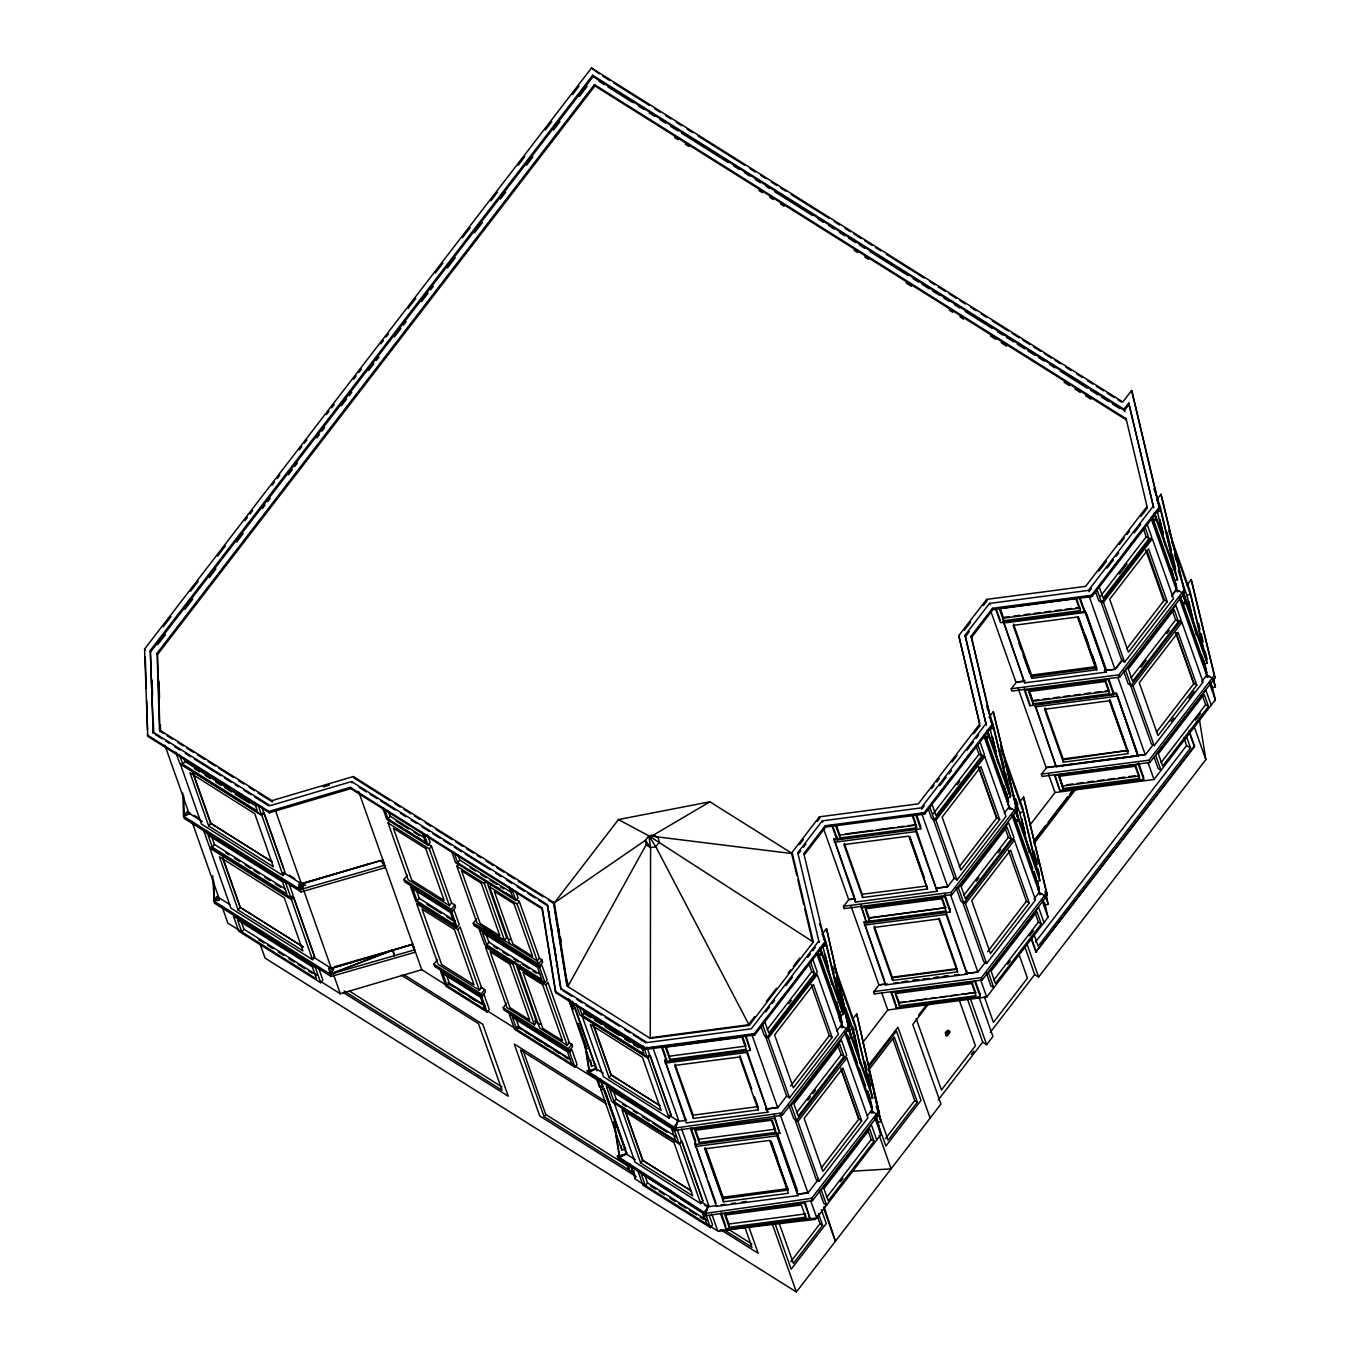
<?xml version="1.0" encoding="UTF-8"?>
<svg xmlns="http://www.w3.org/2000/svg" width="1360" height="1360" viewBox="0 0 1360 1360"><rect width="100%" height="100%" fill="white"/><g stroke="black" fill="none" stroke-linecap="round" stroke-linejoin="round"><path stroke-width="1.5" d="M650.267 1038.394L650.573 847.62L648.856 835.839L618.443 819.553L554.353 902.87L567.817 986.578L646.136 844.832L645.405 840.327L648.856 835.839L653.786 834.887L709.92 801.805L792.387 853.621L813.331 942.038L749.258 1025.355L650.267 1038.394L566.95 986.017L553.486 902.309L353.345 776.526L271.949 800.632L159.477 729.946L157.097 653.191L594.422 84.592L1125.757 418.506L1126.216 419.832L1125.757 418.506M369.257 863.77L301.427 883.864L297.874 888.08L300.288 889.593L384.387 865.368L385.203 867.68L301.104 891.905L300.288 889.593L301.427 883.864L275.213 809.863M675.614 1128.188L587.027 1070.643L587.826 1072.904L676.413 1130.466L675.614 1128.188L677.858 1119.688M676.413 1130.466L675.172 1128.035M706.622 1215.789L705.823 1213.511L708.067 1205.011M675.393 1128.052L677.892 1120.793L669.001 1115.132M705.602 1213.375L708.305 1206.524L700.995 1201.594M595.459 1064.2L596.003 1068.79L589.186 1071.952M946.101 1033.447L947.546 1031.577L947.121 1033.345M190.519 813.059L183.549 816.017M299.812 884.629L380.749 860.438L384.166 865.436L382.721 860.115M803.828 853.57L825.248 943.313L754.732 1035.011L645.881 1049.359L555.866 992.783L542.419 909.075L350.795 788.647L269.399 812.753L147.73 736.287L144.585 649.06L591.498 68L1122.833 401.914L1131.622 390.49L1132.081 391.816L1159.723 508.453L1091.944 596.564L992.953 609.62L971.533 637.466L992.443 725.934L924.647 814.079L825.724 827.05L804.304 854.896L803.828 853.57L825.248 825.724L924.188 812.753L991.984 724.608L971.074 636.123L992.494 608.277L1091.485 595.238L1159.247 507.127L1131.622 390.49M163.183 626.807L170.969 616.709M190.4 591.447L198.169 581.332M217.6 556.07L225.369 545.972M244.8 520.71L247.384 517.344M249.985 513.961L252.569 510.595M272 485.333L274.601 481.967M277.185 478.601L279.769 475.235M299.217 449.973L301.801 446.59M304.385 443.224L306.986 439.858M326.417 414.596L329.001 411.23M331.602 407.864L334.186 404.498M353.617 379.236L356.201 375.853M358.802 372.487L361.386 369.121M380.817 343.859L383.418 340.493M386.002 337.127L388.586 333.761M408.017 308.482L415.803 298.384M435.234 273.122L443.003 263.007M462.434 237.745L470.203 227.647M490.926 200.702L497.403 192.27M518.126 165.325L524.603 156.91M545.343 129.965L551.82 121.533M572.543 94.588L579.02 86.173M150.314 650.403L153.306 733.261L150.314 650.403L592.671 75.259L1123.989 409.173L1124.941 411.825M150.773 651.729L593.13 76.585L592.671 75.259M157.709 644.64L165.478 634.559M184.875 609.331L192.644 599.233M209.457 577.371L215.917 568.973M236.606 542.062L243.083 533.647M262.48 508.419L265.064 505.053M267.665 501.704L270.249 498.338M288.354 474.793L292.23 469.744M294.814 466.378L297.398 463.012M316.812 437.801L319.396 434.435M321.98 431.069L324.564 427.703M341.377 405.841L346.562 399.109M349.146 395.743L351.73 392.394M368.543 370.532L373.728 363.8M376.312 360.434L378.896 357.068M394.417 336.889L400.877 328.474M403.478 325.125L406.062 321.759M421.583 301.58L428.043 293.165M430.627 289.799L433.211 286.433M447.44 267.937L455.209 257.856M474.606 232.628L482.375 222.53M500.48 198.985L505.648 192.27M526.354 165.359L532.814 156.944M553.503 130.033L559.98 121.635M579.377 96.407L587.146 86.309M163.523 733.516L159.953 731.272L157.556 654.517L594.898 85.918L594.422 84.592M254.32 802.383L257.414 811.087L182.818 764.201L184.926 761.464L183.702 757.962M301.104 891.905L184.365 818.533L183.549 816.221L186.898 811.886L202.351 821.593M212.347 847.246L208.029 835.057L282.54 881.875L286.858 894.064L212.347 847.246L214.455 844.492L211.99 837.522M175.763 752.097L179.792 763.453L261.477 814.793L263.585 812.056L261.596 806.361M240.856 920.533L243.933 929.237L241.825 931.991L237.507 919.802L312.307 966.807L316.625 978.996L227.868 923.1L221.748 905.811M290.921 897.787L285.566 882.623L203.949 831.351L209.321 846.498L290.921 897.787L293.046 895.033L289.017 883.66M182.818 793.101L183.549 816.221L300.288 889.593L303.637 885.241L283.254 872.44M303.229 888.76L302.617 885.717L305.626 885.411L300.22 882.011M422.025 832.201L425.731 842.656L388.042 818.958L390.167 816.221L388.314 810.985M427.89 843.914L431.477 846.175L451.571 902.938L449.463 905.692L408.187 879.75L388.093 823.004L390.218 820.233M320.705 982.719L315.35 967.572L233.41 916.079L238.782 931.226L320.705 982.719L322.83 979.965L318.138 966.705M382.755 807.959L386.767 819.315L428.043 845.257L430.168 842.503L427.482 834.921M403.937 879.597L451.333 909.381L452.149 911.693L404.77 881.909L403.937 879.597L407.337 875.177M449.446 905.692L429.352 848.929L431.477 846.175M417.112 901.068L412.794 888.879L450.483 912.56L454.801 924.766L417.112 901.068L419.237 898.314L416.16 889.61M509.082 886.992L512.788 897.447L457.691 862.818L459.816 860.064L457.963 854.845M504.509 940.355L484.381 883.524L486.506 880.753L506.634 937.601L504.509 940.355L477.003 923.066L456.875 866.235L459 863.464M451.333 909.381L454.733 904.961L451.554 902.955M453.866 909.466L459.238 924.613L457.113 927.367L451.758 912.22L455.549 907.273L454.733 904.961M512.397 897.022L519.282 901.357L539.41 958.188L541.858 959.786L542.674 962.081L539.274 966.501L537.285 960.959L509.762 943.653L489.634 886.822L491.759 884.051M457.963 929.713L460.088 926.959L481.525 987.496L479.4 990.267L438.141 964.325L416.687 903.788L457.963 929.713L479.4 990.267M481.168 987.326L484.687 989.536L485.503 991.848L482.103 996.268L434.707 966.484L433.891 964.172L437.291 959.752M476.646 918.799L473.246 923.219L474.062 925.531L539.274 966.501M446.182 974.355L449.259 983.059L447.151 985.813L442.833 973.624L480.505 997.305L484.823 1009.494L421.736 969.68L358.598 791.35M451.571 851.292L455.6 862.648L515.933 900.575L518.058 897.821L516.035 892.126M539.41 958.188L537.285 960.959L517.157 904.111L519.282 901.357M486.778 944.928L482.46 932.739L537.557 967.351L541.858 979.54L486.778 944.928L488.886 942.174L485.809 933.47M515.831 963.543L536.554 1022.057L534.429 1024.828L506.906 1007.539L485.503 947.07L487.628 944.299M482.103 996.268L481.287 993.956L484.687 989.536M481.78 996.948L483.905 994.194L489.26 1009.341L487.152 1012.095L445.876 986.17L440.504 971.023L481.78 996.948L487.152 1012.095M534.429 1024.828L513.009 964.359L515.134 961.588M567.188 1045.415L545.785 984.946L547.91 982.192L569.313 1042.644L567.188 1045.415L539.682 1028.126L518.262 967.657L520.387 964.886M568.242 1042.032L571.761 1044.242L572.577 1046.554L569.194 1050.974L503.982 1010.004L503.166 1007.692L506.566 1003.272M541.858 959.786L538.458 964.189L473.246 923.219L509.762 943.653M539.648 967.521L541.756 964.767L547.128 979.914L545.003 982.668L484.67 944.758L479.315 929.611L539.648 967.521L545.003 982.668M596.87 1079.738L516.732 1029.52L518.857 1026.766L515.763 1018.062M640.849 1045.296L643.943 1054L582.335 1015.291L584.443 1012.554L583.219 1009.052M569.194 1050.974L568.378 1048.662L571.761 1044.242M569.602 1052.13L571.727 1049.376L577.082 1064.523L574.974 1067.277L514.641 1029.367L509.269 1014.203L569.602 1052.13L574.974 1067.277M633.692 1172.966L544.085 1116.645L545.751 1114.486L522.835 1049.784M1123.989 409.173L1128.715 403.036L1153.637 507.586L1128.715 403.036M1129.174 404.362L1124.465 410.499L593.13 76.585M1146.922 506.634L1085.62 586.347L986.612 599.403L958.749 635.647L979.659 724.115L918.323 803.862L819.383 816.833L791.503 853.077L796.875 875.687M799.578 844.526L803.386 839.579M817.309 821.457L819.859 818.159L819.383 816.833M964.291 630.377L970.615 622.149M983.28 605.676L987.088 600.729L986.612 599.403M152.847 731.935L270.147 805.664L351.543 781.558L547.213 904.536L560.66 988.244L647.088 1042.559L751.247 1028.823L818.703 941.12L819.179 942.446L797.759 852.703L822.239 820.879L921.179 807.891L985.898 723.741L964.988 635.273L989.468 603.432L1088.476 590.376L1153.178 506.26M800.802 850.68L798.218 854.029L797.759 852.703M803.369 847.331L805.953 843.982M985.898 723.741L986.374 725.067L965.464 636.599L969.323 631.567M575.909 1003.561L579.921 1014.934L647.394 1057.332L649.502 1054.595L646.833 1046.996M614.125 1101.872L609.807 1089.683L671.415 1128.409L675.733 1140.598L614.125 1101.872L616.25 1099.118L613.768 1092.165M754.8 1016.464L748.391 1024.794L649.4 1037.85M766.326 1001.47L776.577 988.142M788.12 973.148L790.67 969.816M793.237 966.484L799.646 958.154M931.566 788.579L934.116 785.247M936.683 781.932L939.233 778.6M952.017 761.991L957.117 755.344M973.743 733.754L980.135 725.441M1098.863 571.064L1106.513 561.102M1119.297 544.493L1124.397 537.863M1126.964 534.531L1129.514 531.216M1141.006 516.273L1147.398 507.96L1125.978 418.217M672.86 1128.375L678.181 1121.439L686.562 1120.249M822.239 934.15L826.506 928.591L849.235 1028.211L782.255 1115.302L673.319 1130.721L672.503 1128.409L781.439 1112.99L848.419 1025.899L826.506 928.591M989.128 717.145L993.293 711.739L1017.178 809.863L951.966 894.659L844.169 908.582L843.353 906.27L951.15 892.347L1016.362 807.568L993.293 711.739M1011.398 688.738L1016.583 682.006L1024.964 680.918M1156.833 499.664L1160.998 494.258L1184.866 592.382L1119.654 677.161L1011.874 691.101L1011.058 688.789L1118.838 674.849L1184.05 590.07L1160.998 494.258M765.714 1011.959L769.539 1006.995M772.072 1003.68L774.622 1000.365M786.08 985.473L792.438 977.194M807.721 957.338L810.271 954.023M812.804 950.725L815.354 947.41M921.638 809.217L924.239 805.851M939.76 785.655L946.237 777.24M948.821 773.874L951.422 770.508M966.943 750.312L973.42 741.897M976.004 738.531L978.605 735.165M1088.935 591.702L1091.519 588.336M1107.057 568.157L1113.517 559.742M1116.118 556.376L1118.702 553.01M1134.223 532.831L1140.7 524.416M147.254 734.961L268.94 811.427L350.336 787.321L541.943 907.749L555.39 991.457L645.405 1048.016L754.256 1033.685L824.789 941.987L825.248 943.313M767.023 1017.535L764.473 1020.833L768.791 1033.022L814.606 973.471L810.288 961.282M777.206 1004.292L786.114 992.715M795.022 981.138L806.463 966.246M939.335 793.492L941.885 790.194M944.418 786.879L953.326 775.302M962.234 763.725L972.417 750.482M1107.822 574.43L1119.28 559.538M1125.638 551.276L1138.371 534.718M644.419 1174.156L647.513 1182.86L645.388 1185.614L641.07 1173.425L702.678 1212.151L706.996 1224.34M679.184 1143.913L673.812 1128.766L606.356 1086.368L611.711 1101.515L679.184 1143.913L681.309 1141.159L677.28 1129.803M767.227 1029.588L811.75 971.669L808.673 962.965M933.164 813.824L978.979 754.256L975.885 745.552M1100.393 596.411L1146.191 536.86L1143.114 528.139M788.732 1003.765L791.299 1000.433M957.236 784.686L959.803 781.337M1119.314 573.971L1127.032 563.924M977.5 743.869L981.818 756.058L936.02 815.609L931.702 803.42M1144.729 526.456L1149.047 538.645L1103.232 598.196L1098.914 586.007M928.166 808.673L931.515 818.142L934.354 819.927L984.521 754.698L979.829 741.438M1095.378 591.26L1098.727 600.729L1101.583 602.514L1151.75 537.285L1147.058 524.025M790.483 1086.096L829.311 1035.623L811.274 984.691M959.327 866.575L996.863 817.768L978.826 766.853M1126.862 648.737L1164.415 599.913L1147.075 550.953M765.527 1109.267L777.733 1107.669L786.658 1096.058L765.476 1036.252M836.723 1030.965L841.806 1024.352L836.791 1003.289M981.971 754.936L984.81 756.721L1005.958 816.425L957.066 880.005L935.884 820.199L933.028 818.397L954.21 878.203L947.665 886.72L937.142 888.114L947.716 886.72L921.57 813.076M1004.275 813.127L1009.001 806.973L1004.003 785.893L1006.876 798.065L1010.344 797.164L993.055 724.217L986.714 706.299M1104.422 670.599L1114.996 669.307L1121.762 660.365L1100.597 600.559L1103.436 602.344L1124.618 662.15L1173.51 598.587L1152.362 538.866L1103.436 602.344M1171.776 595.34L1176.264 589.492L1150.9 517.837M832.15 1037.408L793.339 1087.881L774.588 1034.926L813.433 984.521L832.15 1037.408L829.311 1035.623M999.702 819.553L960.891 870.026L942.14 817.071L980.985 766.683L999.702 819.553L996.863 817.768M1123.02 659.277L1115.37 669.239L1104.541 670.633M1167.254 601.715L1128.443 652.188L1109.692 599.233L1148.537 548.828L1167.254 601.715L1164.415 599.913M1171.538 596.207L1176.706 589.492L1181.959 592.79L1185.393 602.106L1181.925 602.99L1180.497 596.921M789.514 1097.843L838.406 1034.28L817.258 974.576L768.332 1038.037L789.514 1097.843L786.658 1096.058M703.069 1213.698L708.39 1206.762L716.771 1205.572M852.448 1019.473L856.715 1013.914L879.461 1113.534L812.464 1200.625L703.528 1216.044L702.712 1213.749L811.648 1198.313L878.628 1111.222L856.715 1013.914M1019.354 802.468L1023.519 797.062L1047.387 895.186L982.175 979.982L874.395 993.905L873.579 991.593L981.359 977.67L1046.571 892.891L1023.519 797.062M1041.624 774.061L1046.809 767.329L1145.579 754.562L1153.246 744.6M1187.042 584.987L1191.207 579.581L1215.092 677.705L1149.88 762.484L1042.083 776.424L1041.267 774.112L1149.064 760.189L1214.276 675.393L1191.207 579.581M796.637 1112.65L841.177 1054.748L837.471 1044.31M963.849 895.237L1008.389 837.335L1004.7 826.897M1131.078 677.824L1175.618 619.922L1171.912 609.484M807.857 1100.223L810.424 1096.874M813.008 1093.542L815.575 1090.193M976.361 881.144L978.945 877.795M998.24 852.703L1000.807 849.371M1141.006 667.08L1146.157 660.382M1166.744 633.624L1169.311 630.275M651.831 1179.035L637.619 1170.11L642.991 1185.257L710.447 1227.655L712.572 1224.901L709.223 1215.432M1011.245 839.137L965.43 898.688L961.112 886.499L1006.927 826.948L1011.245 839.137L1008.389 837.335M1178.457 621.724L1132.659 681.275L1128.341 669.086L1174.139 609.535L1178.457 621.724L1175.618 619.922M796.552 1120.419L846.719 1055.19L841.364 1040.043L791.197 1105.255L796.552 1120.419L793.713 1118.617L789.021 1105.374M963.781 903.006L1013.948 837.777L1008.576 822.63L958.409 887.842L963.781 903.006L960.925 901.204L956.233 887.961M1130.993 685.593L1181.16 620.364L1175.805 605.217L1125.638 670.429L1130.993 685.593L1128.154 683.791L1123.462 670.548M862.444 1042.933L887.774 1009.987L986.714 997.016L1048.05 917.269L1044.65 902.853M1029.673 825.486L1055.02 792.557L1154.011 779.501L1215.33 699.788L1211.913 685.389M1034.025 840.582L1045.602 825.52M1048.186 822.171L1067.481 797.079M1070.065 793.73L1073.924 788.698M1034.518 840.888L1074.417 789.021M1033.889 843.676L1075.216 789.922M868.989 1064.846L897.94 1027.208L930.121 1118.107M868.87 1066.937L896.461 1031.067L920.992 1100.393L885.887 1146.038L878.169 1124.261M868.785 1069.946L894.234 1036.864L917.371 1102.195L888.114 1140.241L876.197 1106.581M918.612 1015.121L926.177 1005.312M928.013 1004.7L912.781 1024.505L940.933 1104.048L796.382 1292L265.047 958.086L260.117 944.112M821.338 1167.883L858.874 1119.093L840.837 1068.178M987.598 951.728L1026.426 901.255L1008.389 850.323M1156.442 732.207L1193.978 683.4L1175.941 632.485M861.713 1120.878L822.902 1171.351L804.151 1118.413L842.996 1068.008L861.713 1120.878L858.874 1119.093M1029.265 903.04L990.454 953.513L971.703 900.558L1010.548 850.17L1029.265 903.04L1026.426 901.255M1196.817 685.185L1158.006 735.658L1139.255 682.72L1178.1 632.315L1196.817 685.185L1193.978 683.4M797.776 1194.335L807.942 1192.992L818.499 1179.273M867.306 1115.812L872.015 1109.675L867.629 1091.179M985.541 962.081L977.874 972.043L965.243 973.709L977.874 972.043L950.572 894.965M1034.042 899.028L1039.21 892.296L1034.042 871.403L1036.439 881.552L1039.907 880.651L1022.618 807.687L1001.47 747.983L1003.391 756.075M1171.113 721.361L1173.663 718.046M1188.98 698.139L1194.08 691.492M1201.747 681.53L1206.915 674.815L1212.168 678.113L1215.415 686.868L1211.947 687.769L1209.941 682.091L1212.032 687.752M819.077 1181.33L797.895 1121.524L795.039 1119.739L816.221 1179.545L819.077 1181.33L867.969 1117.767L846.821 1058.046L841.177 1054.748M986.629 963.475L965.447 903.669L962.591 901.884L983.773 961.69L986.629 963.475L1035.521 899.912L1014.373 840.208L1011.517 838.406M1154.181 745.637L1132.999 685.831L1130.143 684.046L1151.325 743.852L1154.181 745.637L1203.073 682.057L1181.925 622.353L1179.086 620.568M826.659 1197.429L871.199 1139.527L868.105 1130.806M993.871 980.016L1038.411 922.114L1035.334 913.393M1161.1 762.603L1205.623 704.701L1202.546 695.997M840.446 1181.653L843.03 1178.304M1007.675 964.24L1010.242 960.891M1029.537 935.799L1033.396 930.784M1195.474 720.069L1200.608 713.371M874.038 1141.312L828.24 1200.863L823.922 1188.674L869.72 1129.123L874.038 1141.312L871.199 1139.527M1041.267 923.899L995.452 983.45L991.134 971.261L1036.949 911.71L1041.267 923.899L1038.411 922.114M1208.479 706.486L1162.664 766.037L1158.363 753.848L1204.161 694.297L1208.479 706.486L1205.623 704.701M629.986 1164.075L635.341 1179.171L717.791 1230.987L816.782 1217.948L880.855 1134.648L876.962 1118.192M1035.47 942.038L1186.617 745.518L1183.778 737.528M790.755 1261.74L820.012 1223.711L817.207 1215.789M885.479 1138.592L914.736 1100.546L893.01 1039.176M818.431 1213.477L822.63 1225.36L793.39 1263.389L778.668 1221.824M1186.311 735.998L1190.561 748L1038.122 946.203L1033.872 934.201M1189.014 730.49L1194.675 746.487L1035.895 952L1194.199 746.181L1189.235 732.19M971.244 1054.527L973.777 1051.229M938.264 1099.934L982.702 1042.151L967.215 998.41M990.25 1032.342L1034.688 974.559L1024.828 946.73M982.702 1042.151L986.646 1044.633L992.919 1036.473L978.843 996.693M1034.688 974.559L1038.632 977.041L1205.844 759.628L1199.214 718.386M935.884 820.199L984.81 756.721M1132.999 685.831L1181.925 622.353M965.447 903.669L1014.373 840.208M797.895 1121.524L846.821 1058.046M208.658 825.945L189.975 772.752L254.762 813.705L273.411 866.813L208.658 825.945L210.783 823.208L193.494 773.959M264.775 814.793L285.158 872.797L283.033 875.551L261.97 815.575L264.095 812.821M238.136 910.01L219.453 856.817L284.274 897.77L302.923 950.895L238.136 910.01L240.261 907.256L222.955 858.007M291.465 899.657L293.59 896.903L314.653 956.879L312.528 959.633L230.928 908.14L209.831 848.062L291.465 899.657L312.528 959.633M609.008 1077.562L590.325 1024.369L642.481 1057.332L661.13 1110.457L609.008 1077.562L611.133 1074.808L593.827 1025.559M648.04 1058.182L650.165 1055.428L671.211 1115.387L669.086 1118.158L603.449 1076.729L582.352 1016.651L648.04 1058.182L669.086 1118.158M640.628 1162.987L621.945 1109.811L674.101 1142.774L692.75 1195.882L640.628 1162.987L642.753 1160.25L625.447 1111.001M700.723 1203.6L702.848 1200.846L681.785 1140.87L679.66 1143.607L700.723 1203.6L635.069 1162.171L613.972 1102.093L617.525 1104.337M627.181 1152.889L619.446 1157.513L620.245 1159.791L614.839 1126.029M945.982 1032.631L945.149 1033.277L946.594 1031.407M947.359 1034.025L945.574 1035.436L946.492 1031.56L948.277 1030.132L948.702 1031.373M554.353 902.87L645.405 840.327L650.573 847.62L655.809 846.753L659.209 842.35L658.223 837.675L653.786 834.887M412.233 944.486L415.157 952.238L331.058 976.48L214.319 903.108L212.704 875.738M596.173 1068.365L589.237 1072.19L584.834 1044.718M619.412 1157.275L626.212 1154.113L625.345 1147.551M183.566 816.221L189.754 813.671M392.751 949.926L394.332 955.706L392.751 949.926L330.242 974.168L327.828 972.655M331.058 976.48L330.242 974.168L331.364 968.422L412.76 944.333L415.157 952.238L412.743 944.163L392.836 950.232L330.242 974.168L213.503 900.796L216.852 896.444L229.636 904.485M323.289 786.896L329.392 785.094M320.705 981.444L340.34 993.786L421.736 969.68M389.147 951.32L331.364 968.422L303.62 890.086M337.28 972.128L330.242 974.168L328.661 968.388L330.48 967.861M334.492 966.705L412.811 944.35M414.324 949.943L330.242 974.168L333.574 969.816L313.514 957.202M843.778 1027.14L841.466 1027.769L840.939 1025.474M873.987 1112.463L871.675 1113.092L871.165 1110.797L876.486 1114.027L877.302 1116.339M1179.46 591.226L1177.182 591.821L1172.694 573.189M1209.686 676.549L1207.391 677.144L1203.889 662.609M1011.772 808.724L1009.477 809.319L1004.003 786.573M1041.981 894.047L1039.703 894.642L1035.215 875.993M1157.343 511.802L1160.828 510.918L1174.547 568.837L1155.796 515.899M1152.515 519.928L1155.983 519.027L1153.96 513.349M1171.198 568.514L1174.071 580.669L1177.539 579.785L1156.357 519.979L1152.889 520.863L1174.156 580.652L1171.266 568.497M1186.906 595.289L1190.391 594.405L1204.11 652.324L1183.897 593.181M1180.565 596.904L1182.452 604.35L1185.92 603.449L1207.102 663.272L1203.634 664.156L1201.322 654.007M990.148 729.198L993.616 728.297L1007.352 786.233L988.601 733.278M985.303 737.307L988.788 736.423L987.343 730.337M1010.344 797.164L989.162 737.358L985.694 738.259L1006.876 798.065M1023.179 811.784L1004.462 758.914L1018.164 816.765L1036.915 869.72L1023.179 811.784L1019.711 812.685L1011.398 789.174M1012.724 814.708L1014.73 820.386L1018.198 819.485L1015.325 807.347M1014.73 820.386L1013.285 814.317L1015.257 821.729L1018.725 820.845L1039.907 880.651M822.953 946.577L826.421 945.693L840.157 1003.612L821.406 950.657M818.108 954.686L821.576 953.802L820.148 947.733M843.149 1014.56L821.967 954.754L818.499 955.638L839.681 1015.444L843.149 1014.56L825.86 941.596L819.502 923.678M1046.299 896.172L1048.22 904.264L1044.752 905.148L1042.729 899.47M842.843 1002.745L852.516 1030.064L855.984 1029.163L869.72 1087.099L850.952 1034.144L837.267 976.293L855.984 1029.163M845.512 1032.087L847.535 1037.765L851.003 1036.881L839.97 990.335M848.062 1039.125L851.53 1038.224L872.712 1098.03L869.227 1098.931L847.076 1035.011M875.534 1116.849L877.54 1122.544L881.025 1121.643L868.547 1069.045M587.316 1070.83L596.088 1068.705L603.211 1073.227M588.115 1073.091L589.747 1072.7M617.525 1156.153L626.314 1154.028L635.205 1159.689M618.324 1158.414L619.956 1158.023M568.31 998.597L570.316 1004.275L573.835 1003.595M595.561 1075.76L599.59 1087.133L603.092 1086.436L601.086 1080.758M626.399 1162.834L629.748 1172.303L633.267 1171.623L631.244 1165.945M618.443 819.553L709.92 801.805M569.806 999.651L570.792 1005.822L574.311 1005.159M570.792 1005.822L591.583 1066.002L595.102 1065.322L595.578 1068.297M600.355 1085.62L601.018 1089.734L604.52 1089.054M601.018 1089.734L621.792 1149.914L625.311 1149.234M765.697 1109.046L778.005 1107.312M720.953 1204.994L725.152 1204.399M731.425 1203.498L735.624 1202.92M741.897 1202.019L746.096 1201.424M797.963 1194.08L808.214 1192.635M1079.874 608.09L1003.34 618.171L1000.263 609.467M1030.795 676.719L1096.551 667.981L1078.531 617.066M1024.743 681.207L1015.971 682.261L990.59 610.606M1109.505 693.719L1105.187 681.53L1028.67 691.611L1032.971 703.8L1109.505 693.719L1109.284 691.169L1032.767 701.25L1029.061 690.795M1062.755 759.9L1127.95 750.397L1063.095 758.931L1045.041 707.948M1046.571 767.635L1075.947 763.759M1080.146 763.215L1145.222 754.613L1117.903 677.552M1139.527 778.481L1135.209 766.292L1058.675 776.373L1062.993 788.562L1139.527 778.481L1139.306 775.931L1062.772 786.012L1059.083 775.574M1001.317 608.26L1075.777 598.451L1080.095 610.64L1003.561 620.721L999.243 608.532M1009.477 616.658L1003.272 617.474L1003.561 620.721M1013.625 616.114L1019.83 615.298M1023.961 614.737L1030.166 613.921M1034.297 613.377L1040.502 612.561M1044.65 612.017L1050.855 611.201M1054.986 610.657L1061.191 609.841M1065.322 609.297L1071.527 608.481M1075.675 607.937L1079.806 607.393L1080.095 610.64M1083.971 608.396L1084.26 611.643L1000.45 622.676L995.758 609.433M1003.476 623.067L1085.195 612.408L1106.343 672.112L1024.658 682.873L1003.323 621.265L1024.658 682.873M1013.523 624.104L1031.577 675.104L1096.432 666.553L1096.721 669.8L1031.866 678.351L1013.115 625.396L1077.987 616.93L1096.721 669.8M1030.234 693.583L1032.699 700.553L1038.904 699.72M1043.035 699.176L1049.24 698.36M1053.388 697.816L1059.593 697M1063.724 696.456L1069.929 695.64M1074.06 695.096L1080.265 694.28M1084.396 693.736L1090.601 692.92M1094.749 692.376L1100.954 691.56M1105.085 691.016L1109.216 690.455M1112.242 693.549L1116.424 692.988L1137.861 755.956L1056.176 766.717L1034.705 703.664M1049.444 702.576L1034.79 704.497L1056.176 766.717M1053.643 702.032L1059.933 701.199M1064.115 700.655L1070.405 699.839M1074.587 699.295L1080.877 698.462M1085.076 697.918L1091.349 697.102M1095.548 696.558L1101.838 695.725M1106.02 695.181L1116.492 693.821L1137.64 753.525M1113.67 694.722L1108.298 679.558L1024.505 690.608L1029.86 705.755L1113.67 694.722L1113.381 691.458M1034.994 706.911L1116.713 696.252M1063.367 762.195L1128.222 753.644L1109.505 700.774L1044.616 709.24L1063.367 762.195L1063.095 758.931M1066.852 784.771L1073.057 783.955M1077.188 783.411L1083.393 782.595M1087.541 782.051L1093.746 781.218M1097.877 780.674L1104.082 779.858M1108.213 779.314L1114.418 778.498M1118.566 777.954L1124.771 777.138M1128.902 776.594L1135.107 775.778M1143.692 779.484L1138.32 764.337L1054.51 775.37L1059.882 790.517L1143.692 779.484L1143.403 776.237M845.988 833.884L872.882 830.348M877.013 829.804L893.571 827.611M897.702 827.067L903.907 826.251M908.038 825.707L914.243 824.891M916.351 825.095L839.834 835.125L836.128 824.687M835.754 825.758L840.072 837.947L916.589 827.866L916.317 824.619M831.589 824.772L836.961 839.919L920.754 828.869L920.482 825.622M834.275 842.265L915.994 831.606L937.125 891.31L855.457 902.071L833.986 839.018L838.185 838.474L833.986 839.052L854.471 896.869M927.095 885.921L862.376 894.285L862.648 897.532L927.503 888.998L909.755 836.961M861.016 907.834L944.809 896.801L950.181 911.948L866.371 922.998L860.761 905.012M966.841 970.938L967.113 974.185L885.445 984.946L863.974 921.876L946.016 910.945L941.698 898.756L865.181 908.837L869.482 921.026L869.21 917.779L945.727 907.698L869.244 918.204L865.504 907.324M864.263 925.14L945.982 914.464L945.744 911.778L939.454 912.594M957.304 969.238L892.449 977.755L874.293 926.177M892.636 980.407L957.491 971.873L957.219 968.609L892.364 977.16L892.636 980.407L873.885 927.452L938.774 918.986L957.491 971.873M966.314 971.567L945.693 911.217M887.366 983.926L878.934 985.031L850.935 905.964M893.673 983.093L897.889 982.549M902.088 981.988L908.412 981.172M912.628 980.611L918.935 979.778M923.151 979.234L929.458 978.401M933.674 977.857L939.981 977.024M944.197 976.463L948.413 975.919M954.72 975.086L958.936 974.542L954.771 975.035M905.437 1001.725L899.232 1002.541L899.504 1005.805L976.038 995.724L971.72 983.535L895.186 993.616L899.504 1005.805M909.568 1001.181L926.109 999.005M930.257 998.461L936.462 997.645M940.593 997.101L946.798 996.285M950.929 995.741L957.134 994.925M961.282 994.364L975.749 992.46L899.266 1002.966L895.56 992.528M980.203 996.71L974.831 981.563L891.021 992.613L896.393 1007.76L980.203 996.71L979.914 993.463M675.92 1044.31L680.102 1043.749M696.864 1041.539L701.063 1040.995M707.336 1040.162L711.535 1039.618M717.825 1038.785L722.007 1038.224M665.754 1045.721L669.443 1056.176L745.977 1046.095L742.883 1037.391M669.732 1059.423L746.249 1049.342L741.931 1037.153L665.414 1047.234L669.732 1059.423L669.443 1056.176M661.249 1046.231L666.621 1061.378L750.414 1050.345L746.113 1035.725M665.023 1063.129L746.725 1052.47L767.873 1112.174L686.188 1122.935L664.734 1059.882L685.916 1119.688M675.053 1064.166L693.158 1115.149L758.013 1106.598L758.251 1109.862L693.396 1118.413L674.645 1065.458L739.534 1056.992L758.251 1109.862M695.164 1128.8L698.87 1139.255L775.387 1129.174L775.676 1132.421L699.142 1142.502L694.824 1130.313L771.358 1120.232L775.676 1132.421M779.841 1133.424L696.031 1144.457L690.659 1129.31L774.469 1118.277L779.841 1133.424L774.197 1115.013M695.147 1146.531L776.866 1135.872L798.014 1195.576L716.329 1206.337L694.858 1143.284L706.86 1177.182M705.755 1148.163L723.129 1197.191L787.984 1188.64L788.103 1190.017L723.027 1198.772M723.52 1201.815L788.375 1193.264L769.658 1140.394L704.769 1148.86L723.52 1201.815L723.129 1197.191M725.186 1213.562L728.892 1224.017L805.409 1213.936L805.698 1217.183L729.164 1227.264L724.846 1215.075L801.38 1204.994L805.698 1217.183M809.863 1218.186L726.053 1229.236L720.681 1214.072L804.491 1203.039L809.863 1218.186L804.882 1201.679M855.202 898.671L848.895 899.487L843.71 906.219L844.526 908.531M864.025 922.403L872.406 921.315M878.696 920.499L882.878 919.938M889.168 919.122L893.35 918.578M897.549 918.034L903.839 917.218M910.112 916.402L914.311 915.858M918.493 915.314L924.783 914.498M928.982 913.954L935.272 913.138M885.411 983.994L879.104 984.81L873.919 991.559L874.735 993.854M902.224 981.818L906.423 981.274M912.73 980.458L916.929 979.914M923.236 979.115L927.452 978.571M933.742 977.755L937.958 977.211M942.157 976.667L948.464 975.851M815.728 1219.325L717.791 1230.987L711.79 1214.004M218.994 900.32L218.892 897.736L218.994 900.32L213.52 900.779L218.892 897.736L191.845 821.355M852.533 1171.215L891.106 1168.835L879.206 1135.243M792.387 853.621L648.856 835.839L655.809 846.753L749.258 1025.355M599.148 73.831L591.498 68M602.735 76.092L609.926 80.614M613.513 82.858L649.417 105.434M654.806 108.817L660.178 112.2M665.567 115.583L670.956 118.966M676.345 122.349L681.717 125.732M687.106 129.115L692.495 132.498M697.884 135.881L744.549 165.223M749.938 168.606L755.327 171.989M760.699 175.372L766.088 178.755M771.477 182.138L776.866 185.521M780.453 187.782L785.842 191.165M791.214 194.548L828.92 218.229M834.292 221.629L839.681 225.012M845.07 228.395L850.459 231.778M854.046 234.022L861.22 238.544M864.824 240.805L871.998 245.31M875.585 247.571L880.974 250.954M886.363 254.337L924.052 278.018M929.441 281.418L934.83 284.801M938.417 287.045L945.591 291.567M949.178 293.828L956.369 298.333M959.956 300.594L965.345 303.977M970.717 307.36L976.106 310.743M981.495 314.126L986.884 317.509M992.256 320.892L1008.423 331.041M1012.01 333.302L1019.184 337.824M1022.771 340.068L1029.962 344.59M1033.549 346.834L1040.723 351.356M1044.327 353.617L1051.501 358.122M1055.088 360.383L1060.477 363.766M1065.866 367.149L1071.238 370.532M1076.627 373.915L1082.016 377.298M1087.405 380.681L1092.777 384.064M1096.381 386.325L1103.555 390.83M1107.142 393.091L1114.333 397.613M1117.92 399.857L1121.507 402.118M598.995 81.294L604.384 84.677M607.971 86.938L633.097 102.731M638.486 106.114L643.875 109.497M649.247 112.88L654.636 116.263M660.025 119.646L665.414 123.029M670.786 126.412L677.977 130.934M681.564 133.178L728.229 162.52M733.618 165.903L739.007 169.286M744.396 172.669L749.768 176.052M755.157 179.435L760.546 182.818M765.935 186.201L769.522 188.462M774.911 191.845L812.6 215.543M817.989 218.926L823.378 222.309M828.75 225.692L834.139 229.075M839.528 232.458L844.917 235.841M848.504 238.102L855.678 242.607M859.265 244.868L864.654 248.251M870.043 251.634L907.732 275.332M913.121 278.715L918.51 282.098M922.097 284.359L929.271 288.864M932.875 291.125L940.049 295.63M943.636 297.891L949.025 301.274M954.414 304.657L959.786 308.04M965.175 311.423L992.103 328.355M997.492 331.738L1002.881 335.121M1006.468 337.365L1013.642 341.887M1017.229 344.148L1024.42 348.653M1028.007 350.914L1035.181 355.419M1038.768 357.68L1044.157 361.063M1049.546 364.446L1054.935 367.829M1060.307 371.212L1087.235 388.144M1090.822 390.388L1098.013 394.91M1101.6 397.154L1108.774 401.676M1112.378 403.937L1119.552 408.442M594.898 85.918L1126.216 419.832M674.543 137.462L678.147 139.723M685.321 144.228L688.908 146.489M758.914 190.485L762.501 192.729M769.692 197.251L773.279 199.512M780.453 204.017L784.04 206.278M854.046 250.274L857.65 252.518M864.824 257.04L868.411 259.301M906.117 282.982L911.489 286.365M949.195 310.063L952.782 312.307M959.956 316.829L963.543 319.09M990.471 336.005L995.86 339.388M1001.249 342.771L1006.638 346.154M1064.064 382.262L1069.453 385.645M1074.842 389.028L1080.231 392.411M1085.62 395.794L1090.992 399.177M1146.191 536.86L1149.047 538.645M1121.762 660.365L1124.618 662.15M1186.617 745.518L1190.561 748M978.979 754.256L981.818 756.058M954.21 878.203L957.066 880.005M648.856 835.839L813.331 942.038M646.136 844.832L650.573 847.62M811.75 971.669L814.606 973.471M841.007 1025.389L846.277 1028.704L847.093 1031.016M914.736 1100.546L917.371 1102.195M768.332 1038.037L764.286 1035.555L760.937 1026.086M389.555 800.326L353.821 777.852L353.345 776.526M394.91 803.692L400.282 807.058M403.852 809.302L410.992 813.79M414.579 816.051L419.934 819.417M425.289 822.783L430.661 826.149M436.016 829.515L452.098 839.63M455.668 841.874L462.825 846.362M466.395 848.606L473.535 853.111M477.122 855.355L480.692 857.599M486.047 860.965L493.204 865.453M496.774 867.697L503.914 872.202M507.501 874.446L514.641 878.934M518.211 881.178L543.235 896.903M548.59 900.269L553.962 903.635L566.746 983.161M359.193 787.406L366.367 791.911M369.954 794.172L377.145 798.694M380.732 800.938L395.097 809.965M400.486 813.348L405.858 816.731M411.247 820.114L416.636 823.497M422.025 826.897L429.199 831.402M432.786 833.663L439.977 838.168M443.564 840.429L450.738 844.934M454.325 847.195L461.516 851.717M465.103 853.961L490.229 869.754M495.618 873.137L501.007 876.52M506.396 879.92L511.768 883.303M517.157 886.686L524.348 891.191M527.935 893.452L535.109 897.957M538.696 900.218L547.672 905.862L561.136 989.57L560.66 988.244M390.167 816.221L424.252 837.641M459.816 860.064L511.36 892.449M396.066 821.083L408.629 828.971M414.018 832.354L419.39 835.737M470.135 867.697L475.456 871.046M480.794 874.395L486.115 877.744M489.668 879.971L496.757 884.425M500.31 886.669L503.863 888.896M399.177 825.877L402.764 828.138M406.368 830.382L411.74 833.765M417.129 837.148L422.501 840.531M496.927 887.298L500.361 889.457M505.529 892.704L508.963 894.863M388.093 823.004L429.352 848.929M456.875 866.235L484.381 883.524M489.634 886.822L517.157 904.111M506.6 937.635L510.119 939.828M451.758 912.22L410.482 886.278L415.854 901.425L457.113 927.367M167.093 735.76L172.448 739.126M177.803 742.492L183.158 745.858M186.728 748.102L193.868 752.59M197.438 754.834L204.578 759.322M208.148 761.566L215.288 766.054M218.858 768.298L233.138 777.274M238.493 780.64L243.848 784.006M249.203 787.372L254.558 790.738M258.128 792.982L272.425 801.958L271.949 800.632M419.237 898.314L455.124 920.873M488.886 942.174L540.43 974.559M426.938 904.315L441.303 913.342M446.675 916.725L452.064 920.108M493.901 946.458L497.437 948.702M502.758 952.034L508.096 955.383M513.417 958.732L518.738 962.081M522.291 964.308L529.38 968.762M532.933 971.006L536.486 973.233M155.091 734.383L162.197 738.854M165.75 741.081L169.303 743.325M174.641 746.674L179.979 750.023M185.3 753.372L190.638 756.721M194.191 758.965L220.847 775.71M224.4 777.954L231.506 782.408M235.076 784.652L238.629 786.879M243.95 790.228L251.056 794.699M254.626 796.943L268.838 805.868M562.887 990.675L571.71 996.217M576.997 999.549L582.301 1002.864M585.82 1005.091L601.698 1015.053M605.217 1017.28L619.327 1026.154M624.631 1029.469L629.918 1032.801M633.437 1035.011L645.796 1042.78M485.503 947.07L513.009 964.359M518.262 967.657L545.785 984.946M184.926 761.464L255.969 806.106M584.443 1012.554L644.3 1050.141M194.344 768.519L199.665 771.868M204.986 775.234L210.324 778.566M215.645 781.915L220.983 785.264M224.519 787.508L231.642 791.945M235.178 794.206L249.39 803.114M583.814 1013.302L590.92 1017.756M594.456 1020L601.579 1024.454M605.115 1026.698L619.327 1035.606M624.648 1038.972L629.986 1042.304M633.522 1044.548L638.86 1047.88M534.752 1020.986L540.039 1024.318M659.753 1105.544L611.031 1074.944L592.892 1023.91M503.166 1007.692L568.378 1048.662M433.891 964.172L481.287 993.956M194.106 815.32L199.512 818.703M289.442 875.228L294.831 878.628M449.259 983.059L485.146 1005.618M518.857 1026.766L570.384 1059.168M447.899 982.906L482.035 1004.36M517.973 1026.936L526.966 1032.597M530.553 1034.841L568.293 1058.556M516.749 1026.613L520.302 1028.84M525.623 1032.189L530.944 1035.521M534.497 1037.765L541.603 1042.219M545.139 1044.446L548.692 1046.673M554.013 1050.022L559.351 1053.371M564.672 1056.72L568.208 1058.947M449.786 984.538L453.373 986.799M458.762 990.182L464.151 993.565M469.523 996.948L476.697 1001.453M487.866 1011.228L514.658 1028.075M820.012 1223.711L822.63 1225.36M214.455 844.492L285.43 889.083M225.641 852.652L229.177 854.896M234.498 858.228L239.819 861.577M245.14 864.926L250.478 868.275M254.014 870.502L259.335 873.851M264.656 877.183L269.977 880.532M275.298 883.881L280.636 887.23M616.25 1099.118L676.09 1136.739M622.71 1104.337L626.263 1106.581M633.369 1111.035L636.922 1113.262M642.243 1116.611L649.349 1121.082M652.902 1123.309L667.097 1132.234M403.92 974.678L482.766 1024.233L508.249 1096.194L343.383 992.579M605.574 1101.413L514.284 1044.038L539.767 1115.999L636.429 1176.757M401.302 975.103L478.465 1023.587L502.061 1090.244L344.165 991.015M606.492 1104.048L520.472 1049.988L544.085 1116.645M691.373 1190.986L642.651 1160.369L625.226 1111.307M704.395 1204.96L707.982 1207.221M666.026 1187.96L671.347 1191.309M349.418 991.1L501.942 1086.946M545.751 1114.486L628.184 1166.285M726.75 1228.233L751.842 1244.009M725.084 1230.409L751.978 1247.307L744.328 1225.734M243.933 929.237L316.965 975.12M647.513 1182.86L707.353 1220.464M720.562 1229.627L758.166 1253.257L748.255 1225.275M258.706 939.675L264.061 943.024M267.614 945.268L272.969 948.617M278.307 951.983L283.645 955.332M288.983 958.698L294.338 962.064M297.891 964.291L305.014 968.779M308.584 971.006L312.137 973.25M650.437 1185.852L655.758 1189.201M659.311 1191.428L664.632 1194.777M669.953 1198.126L675.291 1201.475M678.844 1203.702L685.933 1208.156M689.486 1210.4L696.592 1214.854M700.145 1217.098L703.698 1219.325M261.97 815.575L180.37 764.014L201.467 824.092L283.033 875.551M611.133 1074.808L659.77 1105.51M210.783 823.208L272.034 861.849L210.681 823.344L192.559 772.31M621.078 1106.581L628.167 1111.069M631.72 1113.313L677.875 1142.485M642.753 1160.25L691.39 1190.952M240.261 907.256L303.297 947.036L240.142 907.409L222.7 858.33M705.823 1213.511L617.236 1155.966L618.035 1158.227L704.361 1214.31M619.429 1157.411L613.717 1121.677M704.004 1212.474L705.381 1213.358L710.447 1227.655M1153.909 488.903L1160.25 506.821L1177.539 579.785M1168.665 530.587L1189.813 590.308L1207.102 663.272M1156.663 499.171L1160.828 510.918M1171.657 541.518L1190.391 594.405M1159.247 507.127L1159.723 508.453M1178.219 570.724L1187.263 596.309M1184.05 590.07L1184.866 592.382M1214.276 675.393L1215.092 677.705M1182.877 593.895L1184.101 597.38L1183.149 593.351M1212.882 678.657L1214.123 682.142M1153.059 518.449L1170.467 567.749M1181.891 600.27L1200.302 652.273M1182.452 604.35L1203.719 664.139M1179.086 597.465L1207.306 677.127M1209.312 682.805L1215.33 699.788M1211.182 705.126L1205.81 689.979L1155.643 755.208L1161.015 770.355L1158.176 768.57L1154.147 757.197M1175.703 632.808L1193.723 683.723M1145.681 549.916L1163.718 600.831M1193.944 726.019L1205.844 759.628M1096.891 589.254L1101.583 602.514M1091.485 595.238L1091.944 596.564M1118.838 674.849L1119.654 677.161M1149.064 760.189L1149.88 762.484M1088.867 595.561L1114.996 669.307M1148.027 762.586L1154.011 779.501M1117.138 694.977L1137.861 755.956M1086.317 613.139L1106.054 668.865M1080.01 597.72L1084.039 609.093M1108.757 678.912L1113.449 692.155M1138.711 762.977L1143.471 776.934M1079.551 598.383L1084.26 611.643M1076.78 599.386L1079.245 606.339M1105.578 680.714L1109.284 691.169M1135.6 765.476L1139.306 775.931M1109.913 699.465L1128.018 751.213M1109.573 700.434L1127.61 751.349M1085.331 635.222L1088.799 645.014M1092.267 654.806L1095.735 664.598M1077.613 617.253L1095.65 668.185M1018.997 643.382L1021.071 649.264M1023.162 655.146L1029.418 672.809M1000.195 608.77L1002.66 615.723M1059.627 776.611L1062.993 788.562M996.863 610.674L1000.229 620.143M1024.284 688.058L1028.976 701.318M1054.969 774.724L1059.882 790.517M992.494 608.277L992.953 609.62M989.468 603.432L989.944 604.758M1018.079 688.245L1046.282 767.907M1048.339 773.67L1055.02 792.557M971.074 636.123L971.533 637.466M964.988 635.273L965.464 636.599M989.468 716.55L993.616 728.297M991.984 724.608L992.443 725.934M958.749 635.647L979.642 723.384M1015.614 798.626L1017.773 804.593M1016.362 807.568L1017.178 809.863M1046.571 892.891L1047.387 895.186M1015.053 809.54L1016.906 814.759L1015.954 810.73M1045.687 896.036L1046.928 899.521L1045.024 891.48M986.765 730.728L988.788 736.423M1015.512 811.92L1018.198 819.485M1044.871 894.795L1048.22 904.264M1015.087 812.6L1014.254 810.288L1009.001 806.973L983.62 735.318M1045.296 897.923L1044.48 895.611L1039.21 892.296L1011.925 815.218M985.796 735.913L1003.187 785.162M1014.628 817.275L1032.75 868.649M1015.257 821.729L1036.439 881.552M1042.032 900.269L1048.05 917.269M1043.97 922.539L1038.598 907.392L988.431 972.621L993.803 987.768L990.947 985.983L986.255 972.723M978.503 767.278L996.523 818.193M1031.424 938.315L1036.388 952.306M1031.645 939.998L1035.895 952M1026.664 943.228L1038.632 977.041M1018.98 954.346L1027.429 978.197L993.429 1022.397L984.283 996.54M929.662 806.667L934.354 819.927M924.188 812.753L924.647 814.079M951.15 892.347L951.966 894.659M981.359 977.67L982.175 979.982M980.696 980.033L986.714 997.016M916.504 814.725L920.516 826.098M949.943 909.16L944.571 894.013L944.809 896.801M975.256 980.679L979.965 993.939M915.399 813.722L920.754 828.869M912.662 814.64L915.739 823.344M942.072 897.719L945.778 908.157M972.094 982.481L975.8 992.936M912.288 815.677L916.589 827.866M915.705 828.342L937.125 891.31M945.914 913.937L967.113 974.185M970.445 998.886L986.646 1044.633M939.267 918.323L956.607 967.283M909.891 836.791L924.46 877.999M927.503 888.998L908.786 836.128L843.897 844.594L862.648 897.532M959.242 1000.059L975.443 1045.789L941.443 1089.972L916.096 1018.402M844.322 843.302L862.24 894.421M833.357 827.611L836.706 837.08M862.104 908.803L865.453 918.272M892.126 993.565L895.475 1003.034M864.722 924.392L884.493 980.203M825.248 825.724L825.724 827.05M822.239 820.879L822.698 822.205M823.344 828.036L848.725 899.708L855.032 898.875L855.457 902.071M881.756 993.004L887.774 1009.987M822.256 933.946L826.421 945.693M845.597 1008.049L851.938 1025.967M844.866 1008.304L852.482 1029.86L860.54 1063.809M848.419 1025.899L849.235 1028.211M878.628 1111.222L879.461 1113.534M847.858 1026.919L849.711 1032.138L842.554 1001.98M819.57 948.124L821.576 953.802M847.654 1027.412L851.003 1036.881M877.659 1112.174L881.025 1121.643M818.601 953.309L836.587 1004.105M847.467 1034.824L857.208 1062.5M859.231 1068.059L865.555 1086.028M816.425 952.697L842.622 1026.664M844.747 1032.648L872.049 1109.777M874.837 1117.648L880.855 1134.648M812.617 958.851L817.309 972.111L767.142 1037.34L762.45 1024.08M876.741 1139.952L871.386 1124.805L821.219 1190.034L826.574 1205.181L823.735 1203.396L819.026 1190.136M841.449 1070.235L858.789 1119.195M823.497 1207.68L835.397 1241.272L824.024 1206.507M821.355 1209.686L826.268 1223.541L791.163 1269.203L775.03 1223.643M754.256 1033.685L754.732 1035.011M781.439 1112.99L782.255 1115.302M811.648 1198.313L812.464 1200.625M751.655 1034.008L777.733 1107.669M779.926 1113.874L807.942 1192.992M810.764 1200.965L816.782 1217.948M745.059 1035.198L750.414 1050.345M777.172 1133.237L797.606 1190.952M772.31 1120.453L775.387 1129.174M776.577 1132.625L798.014 1195.576M747.15 1051.212L767.873 1112.174M771.341 1141.635L777.58 1159.264M770.763 1141.057L772.837 1146.939M776.305 1156.731L788.103 1190.017M770.542 1141.244L787.882 1190.221M739.942 1055.7L751.723 1088.986M754.494 1096.823L758.013 1106.598M771.885 1222.827L796.382 1292M704.973 1147.772L722.33 1196.8M662.303 1046.775L665.669 1056.244M691.05 1127.95L695.742 1141.21M721.072 1212.729L725.764 1225.972M708.271 1181.16L716.04 1203.09M652.664 1047.047L678.759 1120.725M681.564 1128.698L709.07 1206.354M681.615 1141.074L702.848 1200.846M649.995 1055.649L671.211 1115.387M645.405 1048.016L645.881 1049.359M643.365 1045.959L647.394 1057.332M553.486 902.309L553.962 903.635M547.213 904.536L547.672 905.862M579.258 1006.587L582.335 1015.291M541.943 907.749L542.419 909.075M572.322 1001.198L597.006 1070.898M599.811 1078.854L626.62 1154.538M596.666 1077.12L598.519 1082.339M589.22 1072.088L590.002 1074.213M555.39 991.457L555.866 992.783M511.904 889.202L515.933 900.575M571.829 1064.149L567.511 1051.96L512.414 1017.331L516.732 1029.52M454.002 852.363L457.691 862.818M424.014 833.901L428.043 845.257M384.336 808.52L388.042 818.958M351.543 781.558L352.002 782.884M350.336 787.321L350.795 788.647M333.54 974.576L340.34 993.786M268.94 811.427L269.399 812.753M263.942 813.025L283.526 868.156M293.42 897.124L314.653 956.879M258.128 805.324L261.477 814.793M157.097 653.191L157.556 654.517M144.585 649.06L145.061 650.386M179.724 755.497L182.818 764.201M159.477 729.946L159.953 731.272M164.866 745.178L188.955 813.178M604.112 1089.139L624.614 1147.228L605.217 1091.06M575.008 1007.165L595.102 1065.322M571.455 1003.612L573.495 1009.528M578.272 1023.349L587.129 1049.002M384.982 867.748L382.925 860.047L298.843 884.289L300.288 889.593M1203.787 661.045L1206.694 673.166M1174.054 577.745L1176.485 587.843M1159.876 519.911L1163.327 534.259M1035.113 874.497L1039.006 890.647M1005.38 791.18L1007.811 801.295M1213.494 678.776L1215.415 686.868M1201.237 633.76L1203.141 641.801M1198.551 623.169L1199.979 629.238M1205.249 651.491L1207.17 659.583M1204.042 660.773L1206.66 672.588L1204.178 662.507M1202.427 656.574L1206.337 673.03M1188.827 601.307L1193.06 619.565M1186.991 595.272L1196.375 635.239M1174.598 553.911L1176.06 560.116M1183.523 593.334L1185.92 603.449M1183.472 594.014L1185.393 602.106M1167.084 532.321L1171.402 550.528M1172.354 554.574L1175.72 568.752M1159.74 519.86L1163.106 534.038L1159.672 519.877M1157.394 511.513L1165.401 545.768M1154.538 512.958L1156.357 519.979M1037.187 857.718L1038.632 863.787M1034.025 851.156L1037.102 864.824M1038.054 868.87L1039.499 874.939M1036.626 880.209L1039.057 890.494M1019.694 812.294L1029.18 852.635M1008.661 778.345L1010.106 784.414M1015.376 806.667L1018.725 820.845M1000.467 744.634L1001.895 750.703M999.889 749.717L1004.496 768.383M1005.448 772.412L1010.922 796.246M1008.644 801.448L1006.502 793.084L1008.406 801.193M1005.448 790.772L1007.879 801.057M992.477 737.018L995.86 751.434L992.46 737.256M990.165 728.977L998.206 763.147M987.717 731.289L989.162 737.358M874.004 1092.794L879.716 1116.917M865.113 1061.99L867.017 1070.082M867.986 1074.128L870.859 1086.266M872.712 1098.03L855.423 1025.083L834.275 965.362L836.196 973.454M876.588 1118.498L877.54 1122.544M869.312 1095.242L872.185 1107.38M854.318 1033.855L857.242 1046.197M867.969 1091.434L871.862 1107.873M852.533 1027.429L855.95 1041.828M856.919 1045.942L858.874 1054.17M852.431 1027.99L858.194 1052.317M867.306 1090.822L869.227 1098.931M852.516 1030.064L860.795 1064.999M837.148 977.5L851.53 1038.224M837.097 978.197L839.018 986.289M836.842 977.857L838.746 985.898M839.698 989.927L841.602 997.968M832.694 967.096L834.122 973.165M835.38 977.738L843.71 1013.625M846.583 1033.753L847.535 1037.765M839.511 1010.684L840.956 1016.787M839.307 1010.582L842.163 1022.618M836.774 1001.997L841.653 1022.55M825.248 954.448L828.648 968.847M822.919 946.373L831.912 984.334M820.522 948.668L821.967 954.754M797.844 879.801L803.692 904.485M804.661 908.599L811.971 939.437M852.567 1026.936L854.879 1037.187M852.38 1027.446L854.675 1037.612M838.661 1015.308L840.021 1021.411M628.745 1166.132L629.748 1172.303M598.587 1080.962L599.59 1087.133M560.49 937.584L561.153 941.664M558.79 928.812L559.453 932.926M560.116 937.04L560.796 941.154M567.137 980.22L567.8 984.334M569.653 1000.161L570.316 1004.275M633.998 1170.807L635.341 1179.171M584.97 1042.797L589.322 1070.014M548.811 911.37L549.491 915.552M551.514 928.115L552.177 932.297M554.2 944.86L554.88 949.042M555.543 953.224L556.223 957.406M556.886 961.605L557.566 965.787M621.146 1145.783L621.792 1149.914M590.631 1060.001L591.583 1066.002M1106.343 672.112L1085.042 610.589L1085.195 612.408M1031.577 675.104L1031.866 678.351M1032.699 700.553L1032.971 703.8M1029.639 703.205L1029.86 705.755M949.892 908.701L950.181 911.948M915.722 828.427L915.994 831.606M896.104 1004.513L896.393 1007.76M885.207 982.209L885.445 984.946M866.133 920.159L866.371 922.998M839.783 834.7L840.072 837.947M836.672 836.655L836.961 839.919M728.892 1224.017L729.164 1227.264M698.87 1139.255L699.142 1142.502M693.124 1115.149L693.396 1118.413M666.332 1058.131L666.621 1061.378M213.588 880.141L214.183 898.926M183.634 795.566L184.297 816.442M159.001 681.326L159.528 697.918M160.361 724.88L160.565 731.102M152.099 680.238L152.541 694.875M153.391 722.058L153.714 732.513M145.248 656.676L146.234 688.092M146.625 700.672L147.526 729.997M947.801 1032.393L946.883 1036.269L950.028 1032.189L949.586 1030.965L947.801 1032.393M948.039 1033.056C945.897 1037.289 950.963 1031.271 948.039 1033.056M839.698 1044.361L793.9 1103.912L798.218 1116.101L844.016 1056.55L839.698 1044.361M1176.638 587.826L1174.649 579.751L1176.638 587.826M425.765 848.572L393.397 828.223L411.774 880.124L444.142 900.473L425.765 848.572M481.253 883.201L461.516 870.791L480.131 923.389L499.868 935.799L481.253 883.201M514.012 903.788L494.292 891.395L512.924 943.976L532.627 956.369L514.012 903.788M454.427 929.509L422.059 909.16L441.677 964.546L474.045 984.878L454.427 929.509M509.915 964.172L490.178 951.762L510 1007.726L529.737 1020.119L509.915 964.172M542.674 984.759L522.971 972.366L542.776 1028.313L562.496 1040.706L542.674 984.759M1039.38 890.001L1037.476 881.909L1039.38 890.001M1025.423 834.921L1021.581 818.703L1025.389 834.938"/></g></svg>
